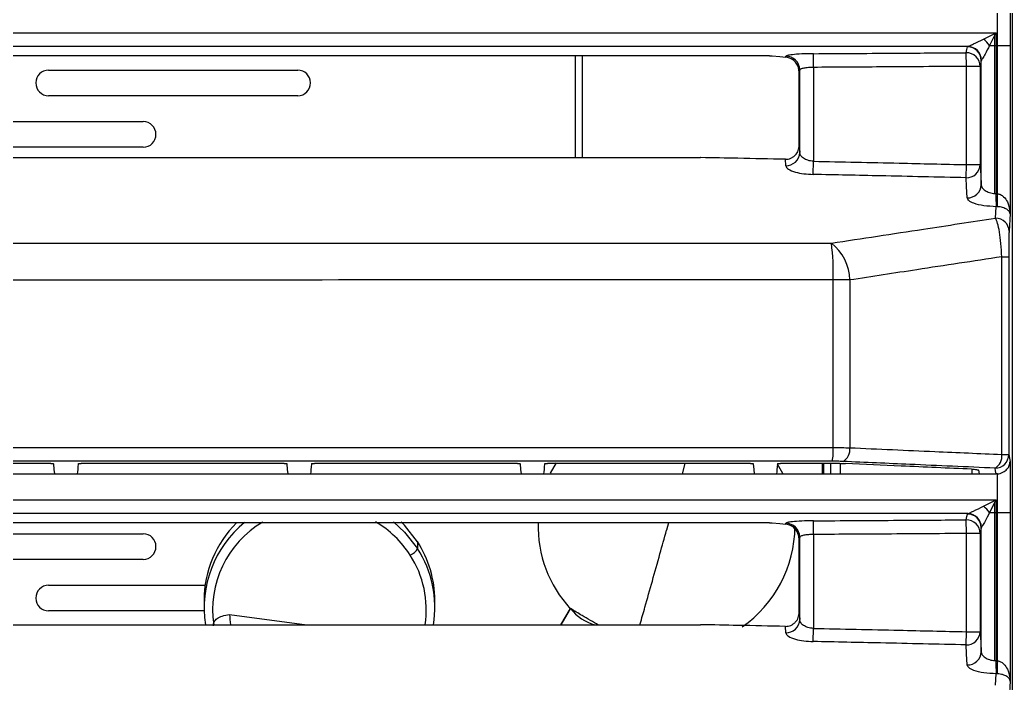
# Model space of a CAD drawing. Header units: millimetres. Extents: x -13464 to 9471, y -517 to 17126.
# Drawn here: x 6508.8 to 6600.6, y -112.4 to -51.1 of the extents above; entities that cross this region are included whole.
import ezdxf

# ---------------------------------------------------------------- set-up
doc = ezdxf.new("R2010")
doc.units = ezdxf.units.MM

msp = doc.modelspace()

# ---------------------------------------------------------------- linework, layer by layer
at = {"color": 7, "linetype": 'Continuous', "lineweight": 25}
for p, q in [((6600.578, -11.442), (6600.578, -140.617)), ((6600.388, -48.767), (6600.388, -53.5)), ((6599.216, -53.5), (6599.216, -49.926)), ((6597.918, -52.919), (6599.089, -52.337)), ((6598.991, -52.532), (6598.498, -53.5)), ((6599.089, -52.337), (6598.991, -52.532)), ((6598.991, -53.5), (6598.991, -52.532)), ((6599.089, -52.337), (6599.089, -53.5)), ((6598.498, -53.5), (6598.991, -53.5)), ((6598.991, -53.5), (6599.089, -53.5)), ((6598.991, -67.185), (6598.991, -53.5)), ((6599.089, -53.5), (6599.216, -53.5)), ((6599.089, -53.5), (6599.089, -67.188)), ((6599.216, -67.193), (6599.216, -53.5)), ((6599.216, -53.5), (6600.388, -53.5)), ((6600.388, -53.5), (6600.388, -69.072)), ((6560.178, -54.456), (6560.178, -63.865)), ((6560.813, -54.456), (6560.813, -63.865)), ((6579.641, -54.57), (6579.656, -54.495)), ((6582.203, -55.527), (6582.196, -54.262)), ((6596.344, -55.437), (6596.336, -54.172)), ((6597.721, -66.372), (6597.721, -54.9)), ((6511.478, -55.78), (6534.516, -55.78)), ((6580.893, -55.963), (6580.82, -55.537)), ((6580.934, -55.76), (6580.893, -55.963)), ((6580.893, -62.702), (6580.893, -55.963)), ((6580.934, -63.4), (6580.934, -55.76)), ((6582.203, -55.527), (6582.203, -64.207)), ((6596.344, -64.517), (6596.344, -55.437)), ((6597.614, -55.437), (6596.344, -55.437)), ((6597.614, -55.437), (6597.614, -64.517)), ((6534.516, -58.143), (6511.478, -58.143)), ((6497.191, -60.543), (6520.228, -60.543)), ((6520.228, -62.905), (6497.191, -62.905)), ((6580.893, -62.702), (6580.934, -63.4)), ((6579.639, -64.615), (6579.605, -64.022)), ((6582.178, -65.422), (6582.203, -64.207)), ((6596.316, -65.732), (6596.344, -64.517)), ((6596.344, -64.517), (6597.614, -64.517)), ((6598.991, -67.185), (6599.067, -67.187)), ((6599.053, -69.466), (6599.115, -68.403)), ((6600.388, -69.072), (6600.294, -70.682)), ((6599.625, -91.309), (6599.625, -73.04)), ((6599.625, -73.04), (6600.26, -73.04)), ((6600.26, -73.04), (6600.26, -91.309)), ((6584.036, -90.669), (6584.036, -75.181)), ((6585.566, -75.181), (6584.036, -75.181)), ((6585.566, -75.181), (6585.566, -90.69)), ((6599.625, -91.309), (6600.26, -91.309)), ((6557.904, -93.038), (6558.44, -92.073)), ((6570.315, -92.144), (6570.052, -93.111)), ((6578.859, -92.167), (6579.338, -93.038)), ((6583.012, -92.144), (6583.012, -93.111)), ((6583.148, -92.144), (6583.148, -93.111)), ((6583.808, -93.111), (6583.808, -92.144)), ((6584.687, -92.145), (6584.687, -93.111)), ((6596.873, -93.111), (6596.873, -92.672)), ((6600.388, -91.947), (6600.388, -96.68)), ((6597.46, -92.759), (6597.53, -93.111)), ((6599.216, -96.68), (6599.216, -93.106)), ((6597.918, -96.099), (6599.089, -95.517)), ((6598.991, -95.712), (6598.498, -96.68)), ((6599.089, -95.517), (6598.991, -95.712)), ((6598.991, -96.68), (6598.991, -95.712)), ((6599.089, -95.517), (6599.089, -96.68)), ((6598.498, -96.68), (6598.991, -96.68)), ((6598.991, -96.68), (6599.089, -96.68)), ((6598.991, -110.365), (6598.991, -96.68)), ((6599.216, -96.68), (6599.089, -96.68)), ((6599.089, -96.68), (6599.089, -110.368)), ((6599.216, -110.373), (6599.216, -96.68)), ((6599.216, -96.68), (6600.388, -96.68)), ((6600.388, -96.68), (6600.388, -112.252)), ((6568.806, -97.636), (6568.621, -98.305)), ((6579.641, -97.75), (6579.656, -97.675)), ((6582.203, -98.707), (6582.196, -97.442)), ((6596.344, -98.617), (6596.336, -97.352)), ((6597.721, -109.552), (6597.721, -98.08)), ((6497.191, -98.643), (6520.228, -98.643)), ((6580.893, -99.143), (6580.82, -98.717)), ((6580.934, -98.94), (6580.893, -99.143)), ((6580.934, -106.58), (6580.934, -98.94)), ((6582.203, -98.707), (6582.203, -107.387)), ((6597.614, -98.617), (6596.344, -98.617)), ((6596.344, -107.697), (6596.344, -98.617)), ((6597.614, -98.617), (6597.614, -107.697)), ((6545.59, -99.371), (6545.59, -100.015)), ((6580.893, -105.882), (6580.893, -99.143)), ((6520.228, -101.005), (6497.191, -101.005)), ((6511.478, -103.405), (6525.953, -103.405)), ((6525.855, -104.799), (6525.855, -105.443)), ((6547.191, -105.443), (6547.191, -104.799)), ((6525.86, -105.768), (6511.478, -105.768)), ((6528.209, -106.114), (6535.359, -107.045)), ((6559.709, -105.556), (6558.819, -107.045)), ((6559.718, -105.567), (6558.834, -107.045)), ((6580.893, -105.882), (6580.934, -106.58)), ((6579.639, -107.795), (6579.605, -107.202)), ((6582.178, -108.602), (6582.203, -107.387)), ((6596.316, -108.912), (6596.344, -107.697)), ((6596.344, -107.697), (6597.614, -107.697)), ((6598.991, -110.365), (6599.067, -110.367)), ((6599.053, -112.646), (6599.115, -111.583)), ((6600.388, -112.252), (6600.294, -113.862))]:
    msp.add_line(p, q, dxfattribs=at)
at = {"color": 7, "linetype": 'Continuous', "lineweight": 25, "flags": 128}
for points in [[(6596.336, -54.172), (6596.396, -53.871), (6596.443, -53.635)], [(6578.385, -54.451), (6579.089, -54.518), (6579.641, -54.57)], [(6597.721, -54.9), (6597.661, -55.201), (6597.614, -55.437)], [(6597.614, -64.517), (6597.674, -65.556), (6597.721, -66.372)], [(6596.423, -67.588), (6596.364, -66.549), (6596.316, -65.732)], [(6600.26, -91.309), (6600.331, -91.666), (6600.388, -91.947)], [(6511.923, -92.165), (6511.976, -92.695), (6512.018, -93.111)], [(6514.227, -92.167), (6514.195, -92.488), (6514.174, -92.695), (6514.153, -92.903), (6514.133, -93.111)], [(6533.503, -92.165), (6533.555, -92.695), (6533.597, -93.111)], [(6535.79, -92.167), (6535.758, -92.488), (6535.738, -92.696), (6535.717, -92.903), (6535.696, -93.111)], [(6555.073, -92.165), (6555.126, -92.695), (6555.168, -93.111)], [(6557.342, -92.167), (6557.31, -92.488), (6557.289, -92.696), (6557.269, -92.903), (6557.248, -93.111)], [(6576.634, -92.165), (6576.687, -92.694), (6576.728, -93.111)], [(6578.879, -92.168), (6578.847, -92.488), (6578.826, -92.696), (6578.806, -92.903), (6578.785, -93.111)], [(6599.106, -93.111), (6599.046, -92.81), (6598.999, -92.574)], [(6596.336, -97.352), (6596.396, -97.051), (6596.443, -96.815)], [(6543.371, -97.542), (6544.403, -98.498), (6545.59, -100.015)], [(6545.59, -99.371), (6544.403, -97.854), (6544.082, -97.528)], [(6578.385, -97.631), (6579.089, -97.698), (6579.641, -97.75)], [(6597.721, -98.08), (6597.661, -98.381), (6597.614, -98.617)], [(6597.614, -107.697), (6597.674, -108.736), (6597.721, -109.552)], [(6596.423, -110.768), (6596.364, -109.729), (6596.316, -108.912)]]:
    msp.add_lwpolyline(points, dxfattribs=at)
at = {"color": 7, "linetype": 'Continuous', "lineweight": 25}
for centre, radius, start, end in [((6595.227, -56.18), 4.229, 39.32722, 50.47227), ((6596.451, -54.904), 1.27, 0.20829, 90.38106), ((6596.458, -54.882), 1.281, 0.68379, 89.145), ((6579.664, -55.765), 1.27, 0.20816, 90.34086), ((6596.344, -55.442), 1.27, 0.20829, 90.3808), ((6511.478, -56.962), 1.181, 90, 180), ((6534.516, -56.962), 1.181, 270, 90), ((6511.478, -56.962), 1.181, 180, 270), ((6520.228, -61.724), 1.181, 270, 90), ((6579.682, -63.364), 1.252, 268.02846, 358.35387), ((6596.362, -64.481), 1.252, 267.89982, 358.34982), ((6596.469, -66.336), 1.252, 267.89899, 358.34979), ((6608.338, -67.433), 9.275, 178.48183, 186.0015), ((6606.303, -67.513), 7.221, 177.41622, 187.07262), ((6606.385, -67.892), 7.203, 174.43729, 184.07723), ((6599.045, -70.716), 1.25, 1.57303, 89.64041), ((6561.76, -74.63), 22.283, 358.5837, 7.35474), ((6581.092, -75.294), 4.475, 1.45205, 51.79667), ((6578.474, -90.949), 5.569, 349.80126, 2.873), ((6584.314, -90.857), 1.263, 299.62712, 7.63274), ((6598.374, -91.477), 1.262, 299.65598, 7.65819), ((6598.99, -91.304), 1.27, 270.38189, 359.79419), ((6595.227, -99.36), 4.229, 39.32722, 50.47227), ((6596.451, -98.084), 1.27, 0.20829, 90.38106), ((6596.458, -98.062), 1.281, 0.68379, 89.145), ((6535.994, -104.835), 10.14, 134.73132, 179.79699), ((6535.99, -105.464), 10.13, 129.07658, 189.00346), ((6536.084, -105.678), 9.435, 120.59836, 188.49804), ((6536.735, -105.899), 9.74, 32.82048, 59.20602), ((6567.968, -97.96), 11.222, 178.27517, 222.67521), ((6569.123, -97.908), 11.372, 304.74496, 359.63772), ((6579.664, -98.945), 1.27, 0.20816, 90.34086), ((6596.344, -98.622), 1.27, 0.20829, 90.3808), ((6520.228, -99.824), 1.181, 270, 90), ((6544.292, -99.251), 1.506, 294.66499, 329.51091), ((6537.146, -104.81), 10.045, 0.06323, 32.78958), ((6537.174, -105.445), 10.016, 350.79706, 32.82844), ((6537.124, -105.649), 9.278, 351.32709, 32.82571), ((6511.478, -104.587), 1.181, 90, 180), ((6511.478, -104.587), 1.181, 180, 270), ((6539.763, -105.336), 11.58, 183.84926, 188.48645), ((6563.135, -102.923), 4.29, 217.85295, 254.5961), ((6579.682, -106.544), 1.252, 268.02846, 358.35387), ((6596.362, -107.661), 1.252, 267.89982, 358.34982), ((6596.469, -109.516), 1.252, 267.89899, 358.34979), ((6608.338, -110.613), 9.275, 178.48183, 186.0015), ((6606.303, -110.693), 7.221, 177.41622, 187.07262), ((6606.385, -111.072), 7.203, 174.43729, 184.07723)]:
    msp.add_arc(centre, radius, start, end, dxfattribs=at)
for points, knots in [([(6437.527, -52.337), (6455.494, -52.337), (6491.433, -52.337), (6545.311, -52.337), (6581.164, -52.337), (6599.089, -52.337)], [0, 0, 0, 0, 0.333313, 0.666684, 1, 1, 1, 1]), ([(6596.477, -53.602), (6596.498, -53.594), (6596.542, -53.577), (6596.714, -53.499), (6597.154, -53.293), (6597.604, -53.072), (6597.918, -52.919)], [0, 0, 0, 0, 0.1004812, 0.2076501, 0.4479655, 1, 1, 1, 1]), ([(6596.477, -53.602), (6578.84, -53.602), (6543.566, -53.602), (6490.56, -53.602), (6455.204, -53.602), (6437.527, -53.602)], [0, 0, 0, 0, 0.333333, 0.666667, 1, 1, 1, 1]), ([(6596.443, -53.635), (6596.446, -53.629), (6596.45, -53.618), (6596.469, -53.607), (6596.477, -53.602)], [0, 0, 0, 0, 0.559921, 1, 1, 1, 1]), ([(6598.498, -53.5), (6598.353, -53.777), (6598.126, -54.212), (6597.886, -54.638), (6597.779, -54.815), (6597.751, -54.85), (6597.738, -54.867)], [0, 0, 0, 0, 0.498607, 0.784929, 0.899321, 1, 1, 1, 1]), ([(6578.152, -54.456), (6562.544, -54.456), (6531.327, -54.456), (6484.436, -54.456), (6453.163, -54.456), (6437.527, -54.456)], [0, 0, 0, 0, 0.3333332, 0.6666656, 1, 1, 1, 1]), ([(6578.152, -54.456), (6578.192, -54.456), (6578.272, -54.455), (6578.347, -54.452), (6578.385, -54.451)], [0, 0, 0, 0, 0.495392, 1, 1, 1, 1]), ([(6580.82, -55.537), (6580.753, -55.391), (6580.619, -55.098), (6580.216, -54.717), (6579.871, -54.629), (6579.641, -54.57)], [0, 0, 0, 0, 0.25079, 0.50148, 1, 1, 1, 1]), ([(6582.196, -54.262), (6581.826, -54.268), (6581.087, -54.281), (6580.258, -54.344), (6579.758, -54.419), (6579.69, -54.47), (6579.656, -54.495)], [0, 0, 0, 0, 0.280063, 0.559569, 0.779706, 1, 1, 1, 1]), ([(6582.196, -54.262), (6584.835, -54.245), (6589.549, -54.217), (6594.262, -54.186), (6596.336, -54.172)], [0, 0, 0, 0, 0.56, 1, 1, 1, 1]), ([(6597.738, -54.867), (6597.733, -54.873), (6597.724, -54.884), (6597.722, -54.895), (6597.721, -54.9)], [0, 0, 0, 0, 0.559923, 1, 1, 1, 1]), ([(6582.203, -55.527), (6582.043, -55.532), (6581.798, -55.54), (6581.504, -55.57), (6581.244, -55.61), (6580.997, -55.674), (6580.955, -55.732), (6580.934, -55.76)], [0, 0, 0, 0, 0.241164, 0.368747, 0.500771, 0.750279, 1, 1, 1, 1]), ([(6596.344, -55.437), (6593.705, -55.454), (6588.991, -55.485), (6584.277, -55.514), (6582.203, -55.527)], [0, 0, 0, 0, 0.56, 1, 1, 1, 1]), ([(6579.605, -64.022), (6579.69, -64.018), (6579.862, -64.012), (6580.109, -63.933), (6580.335, -63.808), (6580.595, -63.585), (6580.838, -63.215), (6580.875, -62.873), (6580.893, -62.702)], [0, 0, 0, 0, 0.125171, 0.250771, 0.376088, 0.501246, 0.750566, 1, 1, 1, 1]), ([(6437.527, -63.865), (6450.061, -63.865), (6475.133, -63.865), (6510.043, -63.865), (6542.254, -63.865), (6561.919, -63.865), (6571.752, -63.865)], [0, 0, 0, 0, 0.279962, 0.559977, 0.779997, 1, 1, 1, 1]), ([(6571.784, -63.866), (6571.778, -63.865), (6571.767, -63.865), (6571.756, -63.865), (6571.752, -63.865)], [0, 0, 0, 0, 0.56, 1, 1, 1, 1]), ([(6579.605, -64.022), (6578.145, -63.992), (6575.538, -63.939), (6572.931, -63.888), (6571.784, -63.866)], [0, 0, 0, 0, 0.56, 1, 1, 1, 1]), ([(6582.203, -64.207), (6582.116, -64.2), (6581.936, -64.186), (6581.689, -64.125), (6581.464, -64.039), (6581.215, -63.897), (6580.99, -63.68), (6580.952, -63.494), (6580.934, -63.4)], [0, 0, 0, 0, 0.122627, 0.25013, 0.369931, 0.500231, 0.749635, 1, 1, 1, 1]), ([(6582.203, -64.207), (6584.843, -64.263), (6589.557, -64.362), (6594.27, -64.47), (6596.344, -64.517)], [0, 0, 0, 0, 0.56, 1, 1, 1, 1]), ([(6579.639, -64.615), (6579.69, -64.726), (6579.792, -64.945), (6580.456, -65.207), (6581.289, -65.376), (6581.882, -65.407), (6582.178, -65.422)], [0, 0, 0, 0, 0.280246, 0.559743, 0.779839, 1, 1, 1, 1]), ([(6596.316, -65.732), (6593.677, -65.672), (6588.965, -65.565), (6584.252, -65.466), (6582.178, -65.422)], [0, 0, 0, 0, 0.56, 1, 1, 1, 1]), ([(6597.721, -66.372), (6597.724, -66.407), (6597.728, -66.45), (6597.741, -66.496), (6597.745, -66.507), (6597.746, -66.511), (6597.746, -66.511), (6597.761, -66.558), (6597.827, -66.695), (6598.001, -66.871), (6598.251, -67.013), (6598.476, -67.1), (6598.724, -67.163), (6598.903, -67.178), (6598.991, -67.185)], [0, 0, 0, 0, 0.092634, 0.116475, 0.122772, 0.124514, 0.125033, 0.125318, 0.250443, 0.499779, 0.630096, 0.749793, 0.877409, 1, 1, 1, 1]), ([(6599.115, -68.403), (6598.72, -68.384), (6597.931, -68.348), (6597.049, -68.121), (6596.528, -67.856), (6596.458, -67.677), (6596.423, -67.588)], [0, 0, 0, 0, 0.27986, 0.559294, 0.779535, 1, 1, 1, 1]), ([(6599.067, -67.187), (6599.071, -67.187), (6599.078, -67.187), (6599.086, -67.188), (6599.089, -67.188)], [0, 0, 0, 0, 0.56, 1, 1, 1, 1]), ([(6599.089, -67.188), (6599.113, -67.188), (6599.155, -67.189), (6599.197, -67.192), (6599.216, -67.193)], [0, 0, 0, 0, 0.56, 1, 1, 1, 1]), ([(6599.216, -67.193), (6599.317, -67.219), (6599.536, -67.275), (6599.875, -67.54), (6600.281, -68.126), (6600.345, -68.694), (6600.388, -69.072)], [0, 0, 0, 0, 0.115525, 0.250435, 0.500518, 1, 1, 1, 1]), ([(6599.136, -68.402), (6599.132, -68.402), (6599.125, -68.403), (6599.118, -68.403), (6599.115, -68.403)], [0, 0, 0, 0, 0.56, 1, 1, 1, 1]), ([(6599.2, -68.404), (6599.188, -68.403), (6599.167, -68.402), (6599.146, -68.402), (6599.136, -68.402)], [0, 0, 0, 0, 0.56, 1, 1, 1, 1]), ([(6600.388, -69.072), (6600.37, -68.997), (6600.335, -68.851), (6600.11, -68.647), (6599.8, -68.505), (6599.473, -68.427), (6599.289, -68.411), (6599.2, -68.404)], [0, 0, 0, 0, 0.280038, 0.54801, 0.790576, 0.899411, 1, 1, 1, 1]), ([(6583.86, -71.778), (6586.696, -71.344), (6591.759, -70.57), (6596.824, -69.804), (6599.053, -69.466)], [0, 0, 0, 0, 0.56, 1, 1, 1, 1]), ([(6599.625, -73.04), (6599.601, -72.62), (6599.554, -71.791), (6599.41, -70.722), (6599.239, -69.899), (6599.115, -69.61), (6599.053, -69.466)], [0, 0, 0, 0, 0.259448, 0.512032, 0.758235, 1, 1, 1, 1]), ([(6600.294, -70.682), (6600.289, -70.795), (6600.279, -71.021), (6600.268, -71.622), (6600.261, -72.316), (6600.26, -72.799), (6600.26, -73.04)], [0, 0, 0, 0, 0.2794818, 0.5597806, 0.7801195, 1, 1, 1, 1]), ([(6437.527, -71.779), (6451.195, -71.779), (6478.532, -71.779), (6516.594, -71.779), (6551.707, -71.778), (6573.142, -71.778), (6583.86, -71.778)], [0, 0, 0, 0, 0.279994, 0.559975, 0.779982, 1, 1, 1, 1]), ([(6599.625, -73.04), (6597.001, -73.438), (6592.314, -74.148), (6587.628, -74.865), (6585.566, -75.181)], [0, 0, 0, 0, 0.56, 1, 1, 1, 1]), ([(6584.036, -75.181), (6567.775, -75.181), (6535.255, -75.182), (6486.401, -75.183), (6453.818, -75.183), (6437.527, -75.183)], [0, 0, 0, 0, 0.333352, 0.666673, 1, 1, 1, 1]), ([(6437.527, -90.669), (6453.817, -90.669), (6486.401, -90.669), (6535.255, -90.669), (6567.776, -90.669), (6584.036, -90.669)], [0, 0, 0, 0, 0.333303, 0.666666, 1, 1, 1, 1]), ([(6584.036, -90.669), (6584.302, -90.67), (6584.839, -90.672), (6585.322, -90.684), (6585.566, -90.69)], [0, 0, 0, 0, 0.495619, 1, 1, 1, 1]), ([(6585.566, -90.69), (6588.19, -90.806), (6592.877, -91.013), (6597.563, -91.219), (6599.625, -91.309)], [0, 0, 0, 0, 0.56, 1, 1, 1, 1]), ([(6583.955, -91.935), (6567.704, -91.935), (6535.202, -91.934), (6486.375, -91.934), (6453.81, -91.934), (6437.527, -91.934)], [0, 0, 0, 0, 0.333333, 0.666666, 1, 1, 1, 1]), ([(6511.678, -92.144), (6508.176, -92.144), (6501.922, -92.144), (6495.666, -92.144), (6492.914, -92.144)], [0, 0, 0, 0, 0.560004, 1, 1, 1, 1]), ([(6511.678, -92.144), (6511.71, -92.144), (6511.774, -92.145), (6511.852, -92.15), (6511.897, -92.155), (6511.919, -92.16), (6511.922, -92.164), (6511.923, -92.165)], [0, 0, 0, 0, 0.243039, 0.499021, 0.713639, 0.84795, 1, 1, 1, 1]), ([(6514.227, -92.167), (6514.228, -92.165), (6514.232, -92.162), (6514.257, -92.156), (6514.296, -92.151), (6514.345, -92.148), (6514.406, -92.145), (6514.457, -92.144), (6514.49, -92.144)], [0, 0, 0, 0, 0.1575644, 0.293554, 0.4999734, 0.6307335, 0.7578314, 1, 1, 1, 1]), ([(6533.26, -92.144), (6529.757, -92.144), (6523.501, -92.144), (6517.243, -92.144), (6514.49, -92.144)], [0, 0, 0, 0, 0.5599983, 1, 1, 1, 1]), ([(6533.26, -92.144), (6533.291, -92.144), (6533.355, -92.145), (6533.432, -92.149), (6533.476, -92.155), (6533.498, -92.16), (6533.501, -92.163), (6533.503, -92.165)], [0, 0, 0, 0, 0.2431409, 0.4990445, 0.7146027, 0.8486694, 1, 1, 1, 1]), ([(6535.79, -92.167), (6535.792, -92.165), (6535.795, -92.162), (6535.821, -92.156), (6535.86, -92.151), (6535.911, -92.148), (6535.972, -92.145), (6536.023, -92.144), (6536.056, -92.144)], [0, 0, 0, 0, 0.158534, 0.294851, 0.499988, 0.630823, 0.757945, 1, 1, 1, 1]), ([(6554.834, -92.144), (6551.329, -92.144), (6545.071, -92.144), (6538.811, -92.144), (6536.056, -92.144)], [0, 0, 0, 0, 0.559993, 1, 1, 1, 1]), ([(6554.834, -92.144), (6554.865, -92.144), (6554.928, -92.145), (6555.004, -92.149), (6555.048, -92.155), (6555.069, -92.16), (6555.072, -92.163), (6555.073, -92.165)], [0, 0, 0, 0, 0.243243, 0.49907, 0.715535, 0.849365, 1, 1, 1, 1]), ([(6557.342, -92.167), (6557.344, -92.166), (6557.347, -92.162), (6557.373, -92.156), (6557.413, -92.151), (6557.463, -92.148), (6557.526, -92.145), (6557.577, -92.144), (6557.61, -92.144)], [0, 0, 0, 0, 0.159546, 0.296204, 0.500007, 0.630915, 0.758061, 1, 1, 1, 1]), ([(6576.397, -92.144), (6572.891, -92.144), (6566.63, -92.144), (6560.366, -92.144), (6557.61, -92.144)], [0, 0, 0, 0, 0.559987, 1, 1, 1, 1]), ([(6576.397, -92.144), (6576.427, -92.144), (6576.49, -92.145), (6576.565, -92.149), (6576.608, -92.155), (6576.63, -92.16), (6576.632, -92.163), (6576.634, -92.165)], [0, 0, 0, 0, 0.2433451, 0.4990959, 0.7164379, 0.8500377, 1, 1, 1, 1]), ([(6578.879, -92.168), (6578.881, -92.166), (6578.884, -92.162), (6578.911, -92.156), (6578.951, -92.151), (6579.002, -92.148), (6579.065, -92.145), (6579.116, -92.144), (6579.15, -92.144)], [0, 0, 0, 0, 0.160604, 0.29762, 0.500029, 0.631011, 0.758179, 1, 1, 1, 1]), ([(6584.635, -92.144), (6583.611, -92.144), (6581.783, -92.144), (6579.955, -92.144), (6579.15, -92.144)], [0, 0, 0, 0, 0.559995, 1, 1, 1, 1]), ([(6584.939, -91.955), (6584.763, -91.948), (6584.451, -91.937), (6584.107, -91.935), (6583.955, -91.935)], [0, 0, 0, 0, 0.561005, 1, 1, 1, 1]), ([(6584.635, -92.144), (6584.73, -92.145), (6584.921, -92.146), (6585.094, -92.152), (6585.181, -92.155)], [0, 0, 0, 0, 0.495563, 1, 1, 1, 1]), ([(6598.999, -92.574), (6596.374, -92.459), (6591.687, -92.254), (6587.001, -92.046), (6584.939, -91.955)], [0, 0, 0, 0, 0.56, 1, 1, 1, 1]), ([(6596.825, -92.669), (6594.652, -92.573), (6590.77, -92.403), (6586.889, -92.231), (6585.181, -92.155)], [0, 0, 0, 0, 0.56, 1, 1, 1, 1]), ([(6596.825, -92.669), (6596.912, -92.673), (6597.094, -92.683), (6597.286, -92.704), (6597.426, -92.729), (6597.448, -92.748), (6597.46, -92.759)], [0, 0, 0, 0, 0.240843, 0.500155, 0.720796, 1, 1, 1, 1]), ([(6599.216, -93.106), (6599.305, -93.093), (6599.489, -93.066), (6599.813, -92.931), (6600.122, -92.682), (6600.342, -92.326), (6600.372, -92.074), (6600.388, -91.947)], [0, 0, 0, 0, 0.120989, 0.250624, 0.50001, 0.749503, 1, 1, 1, 1]), ([(6492.559, -93.111), (6496.192, -93.111), (6502.678, -93.111), (6509.164, -93.111), (6512.018, -93.111)], [0, 0, 0, 0, 0.559995, 1, 1, 1, 1]), ([(6512.018, -93.111), (6512.412, -93.111), (6513.117, -93.111), (6513.822, -93.111), (6514.133, -93.111)], [0, 0, 0, 0, 0.56, 1, 1, 1, 1]), ([(6514.133, -93.111), (6517.766, -93.111), (6524.255, -93.111), (6530.743, -93.111), (6533.597, -93.111)], [0, 0, 0, 0, 0.560001, 1, 1, 1, 1]), ([(6533.597, -93.111), (6533.989, -93.111), (6534.689, -93.111), (6535.388, -93.111), (6535.696, -93.111)], [0, 0, 0, 0, 0.56, 1, 1, 1, 1]), ([(6535.696, -93.111), (6539.332, -93.111), (6545.823, -93.111), (6552.313, -93.111), (6555.168, -93.111)], [0, 0, 0, 0, 0.560007, 1, 1, 1, 1]), ([(6555.168, -93.111), (6555.556, -93.111), (6556.249, -93.111), (6556.943, -93.111), (6557.248, -93.111)], [0, 0, 0, 0, 0.560001, 1, 1, 1, 1]), ([(6557.248, -93.111), (6560.885, -93.111), (6567.38, -93.111), (6573.872, -93.111), (6576.728, -93.111)], [0, 0, 0, 0, 0.560013, 1, 1, 1, 1]), ([(6576.728, -93.111), (6577.112, -93.111), (6577.798, -93.111), (6578.483, -93.111), (6578.785, -93.111)], [0, 0, 0, 0, 0.560002, 1, 1, 1, 1]), ([(6578.785, -93.111), (6582.285, -93.111), (6588.535, -93.111), (6594.782, -93.111), (6597.53, -93.111)], [0, 0, 0, 0, 0.560018, 1, 1, 1, 1]), ([(6597.53, -93.111), (6597.824, -93.111), (6598.35, -93.111), (6598.875, -93.111), (6599.106, -93.111)], [0, 0, 0, 0, 0.560002, 1, 1, 1, 1]), ([(6599.216, -93.106), (6599.195, -93.108), (6599.159, -93.11), (6599.122, -93.111), (6599.106, -93.111)], [0, 0, 0, 0, 0.56, 1, 1, 1, 1]), ([(6437.527, -95.517), (6455.494, -95.517), (6491.433, -95.517), (6545.311, -95.517), (6581.164, -95.517), (6599.089, -95.517)], [0, 0, 0, 0, 0.333313, 0.666684, 1, 1, 1, 1]), ([(6596.477, -96.782), (6596.498, -96.774), (6596.542, -96.757), (6596.714, -96.679), (6597.154, -96.473), (6597.604, -96.252), (6597.918, -96.099)], [0, 0, 0, 0, 0.1004812, 0.2076501, 0.4479655, 1, 1, 1, 1]), ([(6596.477, -96.782), (6578.84, -96.782), (6543.566, -96.782), (6490.56, -96.782), (6455.204, -96.782), (6437.527, -96.782)], [0, 0, 0, 0, 0.333333, 0.666667, 1, 1, 1, 1]), ([(6596.443, -96.815), (6596.446, -96.809), (6596.45, -96.798), (6596.469, -96.787), (6596.477, -96.782)], [0, 0, 0, 0, 0.559921, 1, 1, 1, 1]), ([(6598.498, -96.68), (6598.353, -96.957), (6598.126, -97.392), (6597.886, -97.818), (6597.779, -97.995), (6597.751, -98.03), (6597.738, -98.047)], [0, 0, 0, 0, 0.4986072, 0.7849287, 0.8993209, 1, 1, 1, 1]), ([(6578.152, -97.636), (6562.544, -97.636), (6531.327, -97.636), (6484.436, -97.636), (6453.163, -97.636), (6437.527, -97.636)], [0, 0, 0, 0, 0.3333332, 0.6666656, 1, 1, 1, 1]), ([(6578.152, -97.636), (6578.192, -97.636), (6578.272, -97.635), (6578.347, -97.632), (6578.385, -97.631)], [0, 0, 0, 0, 0.495392, 1, 1, 1, 1]), ([(6580.82, -98.717), (6580.753, -98.571), (6580.619, -98.278), (6580.216, -97.897), (6579.871, -97.809), (6579.641, -97.75)], [0, 0, 0, 0, 0.25079, 0.50148, 1, 1, 1, 1]), ([(6582.196, -97.442), (6581.826, -97.448), (6581.087, -97.461), (6580.258, -97.524), (6579.758, -97.599), (6579.69, -97.65), (6579.656, -97.675)], [0, 0, 0, 0, 0.280063, 0.559569, 0.779706, 1, 1, 1, 1]), ([(6582.196, -97.442), (6584.835, -97.425), (6589.549, -97.397), (6594.262, -97.366), (6596.336, -97.352)], [0, 0, 0, 0, 0.56, 1, 1, 1, 1]), ([(6597.738, -98.047), (6597.733, -98.053), (6597.724, -98.064), (6597.722, -98.075), (6597.721, -98.08)], [0, 0, 0, 0, 0.559923, 1, 1, 1, 1]), ([(6566.16, -107.045), (6566.169, -107.017), (6566.322, -106.491), (6566.706, -105.141), (6567.314, -102.991), (6567.98, -100.612), (6568.418, -99.036), (6568.621, -98.305)], [0, 0, 0, 0, 0.010321, 0.190085, 0.467464, 0.75287, 1, 1, 1, 1]), ([(6582.203, -98.707), (6582.043, -98.712), (6581.798, -98.72), (6581.504, -98.75), (6581.244, -98.79), (6580.997, -98.854), (6580.955, -98.912), (6580.934, -98.94)], [0, 0, 0, 0, 0.241164, 0.368747, 0.500771, 0.750279, 1, 1, 1, 1]), ([(6596.344, -98.617), (6593.705, -98.634), (6588.991, -98.665), (6584.277, -98.694), (6582.203, -98.707)], [0, 0, 0, 0, 0.56, 1, 1, 1, 1]), ([(6526.74, -107.157), (6526.736, -107.09), (6526.728, -106.961), (6526.785, -106.772), (6526.895, -106.606), (6527.131, -106.403), (6527.579, -106.214), (6527.98, -106.15), (6528.209, -106.114)], [0, 0, 0, 0, 0.100374, 0.194291, 0.289864, 0.394819, 0.65388, 1, 1, 1, 1]), ([(6559.748, -105.555), (6559.739, -105.563), (6559.723, -105.576), (6559.72, -105.57), (6559.718, -105.567)], [0, 0, 0, 0, 0.563025, 1, 1, 1, 1]), ([(6562.334, -107.075), (6562.081, -106.932), (6561.574, -106.644), (6560.706, -106.146), (6560.101, -105.773), (6559.748, -105.555)], [0, 0, 0, 0, 0.2912381, 0.5852097, 1, 1, 1, 1]), ([(6579.605, -107.202), (6579.69, -107.198), (6579.862, -107.192), (6580.109, -107.113), (6580.335, -106.988), (6580.595, -106.765), (6580.838, -106.395), (6580.875, -106.053), (6580.893, -105.882)], [0, 0, 0, 0, 0.125171, 0.250771, 0.376088, 0.501246, 0.750566, 1, 1, 1, 1]), ([(6437.527, -107.045), (6450.061, -107.045), (6475.133, -107.045), (6510.043, -107.045), (6542.254, -107.045), (6561.919, -107.045), (6571.752, -107.045)], [0, 0, 0, 0, 0.279962, 0.559977, 0.779997, 1, 1, 1, 1]), ([(6571.784, -107.046), (6571.778, -107.045), (6571.767, -107.045), (6571.756, -107.045), (6571.752, -107.045)], [0, 0, 0, 0, 0.56, 1, 1, 1, 1]), ([(6579.605, -107.202), (6578.145, -107.172), (6575.538, -107.119), (6572.931, -107.068), (6571.784, -107.046)], [0, 0, 0, 0, 0.56, 1, 1, 1, 1]), ([(6582.203, -107.387), (6582.116, -107.38), (6581.936, -107.366), (6581.689, -107.305), (6581.464, -107.219), (6581.215, -107.077), (6580.99, -106.86), (6580.952, -106.674), (6580.934, -106.58)], [0, 0, 0, 0, 0.122627, 0.25013, 0.369931, 0.500231, 0.749635, 1, 1, 1, 1]), ([(6579.639, -107.795), (6579.69, -107.906), (6579.792, -108.125), (6580.456, -108.387), (6581.289, -108.556), (6581.882, -108.587), (6582.178, -108.602)], [0, 0, 0, 0, 0.280246, 0.559743, 0.779839, 1, 1, 1, 1]), ([(6582.203, -107.387), (6584.843, -107.443), (6589.557, -107.542), (6594.27, -107.65), (6596.344, -107.697)], [0, 0, 0, 0, 0.56, 1, 1, 1, 1]), ([(6596.316, -108.912), (6593.677, -108.852), (6588.965, -108.745), (6584.252, -108.646), (6582.178, -108.602)], [0, 0, 0, 0, 0.56, 1, 1, 1, 1]), ([(6597.721, -109.552), (6597.724, -109.587), (6597.728, -109.63), (6597.741, -109.676), (6597.745, -109.687), (6597.746, -109.691), (6597.746, -109.691), (6597.761, -109.738), (6597.827, -109.875), (6598.001, -110.051), (6598.251, -110.193), (6598.476, -110.28), (6598.724, -110.343), (6598.903, -110.358), (6598.991, -110.365)], [0, 0, 0, 0, 0.092634, 0.116475, 0.122772, 0.124514, 0.125033, 0.125318, 0.250443, 0.499779, 0.630096, 0.749793, 0.877409, 1, 1, 1, 1]), ([(6599.115, -111.583), (6598.72, -111.564), (6597.931, -111.528), (6597.049, -111.301), (6596.528, -111.036), (6596.458, -110.857), (6596.423, -110.768)], [0, 0, 0, 0, 0.2798603, 0.5592942, 0.7795345, 1, 1, 1, 1]), ([(6599.067, -110.367), (6599.071, -110.367), (6599.078, -110.367), (6599.086, -110.368), (6599.089, -110.368)], [0, 0, 0, 0, 0.56, 1, 1, 1, 1]), ([(6599.089, -110.368), (6599.113, -110.368), (6599.155, -110.369), (6599.197, -110.372), (6599.216, -110.373)], [0, 0, 0, 0, 0.56, 1, 1, 1, 1]), ([(6599.216, -110.373), (6599.317, -110.399), (6599.536, -110.455), (6599.875, -110.72), (6600.281, -111.306), (6600.345, -111.874), (6600.388, -112.252)], [0, 0, 0, 0, 0.115525, 0.250435, 0.500518, 1, 1, 1, 1]), ([(6599.136, -111.582), (6599.132, -111.582), (6599.125, -111.583), (6599.118, -111.583), (6599.115, -111.583)], [0, 0, 0, 0, 0.56, 1, 1, 1, 1]), ([(6599.2, -111.584), (6599.188, -111.583), (6599.167, -111.582), (6599.146, -111.582), (6599.136, -111.582)], [0, 0, 0, 0, 0.56, 1, 1, 1, 1]), ([(6600.388, -112.252), (6600.37, -112.177), (6600.335, -112.031), (6600.11, -111.827), (6599.8, -111.685), (6599.473, -111.607), (6599.289, -111.591), (6599.2, -111.584)], [0, 0, 0, 0, 0.280038, 0.54801, 0.790576, 0.899411, 1, 1, 1, 1])]:
    msp.add_open_spline(points, degree=3, knots=knots, dxfattribs=at)

doc.saveas('drawing.dxf')
